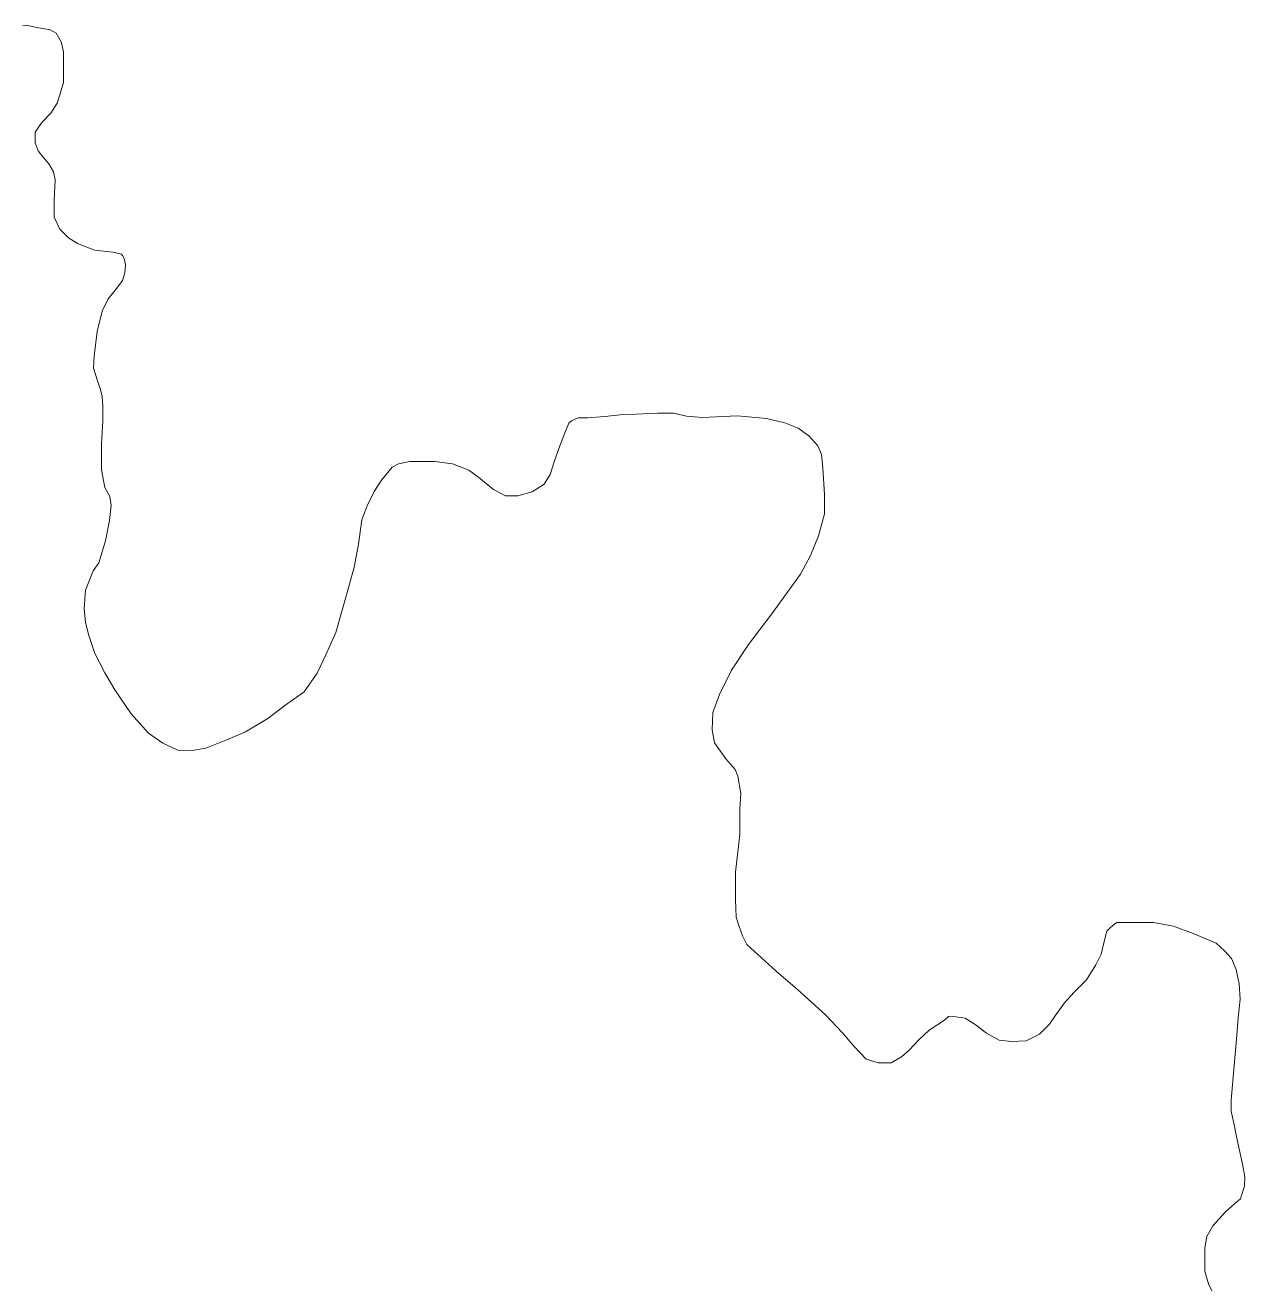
# Model space of a CAD drawing. Header units: metres. Extents: x 542180 to 550635, y 1840441 to 1846931.
# Drawn here: x 546128 to 547046, y 1843395 to 1844342 of the extents above; entities that cross this region are included whole.
import ezdxf

# ---------------------------------------------------------------- set-up
doc = ezdxf.new("R2010")
doc.units = ezdxf.units.M
doc.header["$MEASUREMENT"] = 0
doc.layers.add('Level 10', color=7, linetype='Continuous', lineweight=0)

msp = doc.modelspace()

# ---------------------------------------------------------------- linework, layer by layer
at = {"layer": 'Level 10', "color": 7, "lineweight": 0, "flags": 128}
msp.add_lwpolyline([(546125.94, 1844341.9), (546128.29, 1844342.49), (546136.36, 1844340.81), (546146.44, 1844339), (546150.85, 1844336.55), (546154.61, 1844329.9), (546156.54, 1844322.5), (546156.54, 1844299.32), (546154.08, 1844290.91), (546151.63, 1844283.88), (546146.85, 1844276.38), (546140.19, 1844269.31), (546135.06, 1844261.91), (546135.06, 1844253.99), (546137.52, 1844247.84), (546141.02, 1844243.35), (546145.47, 1844238.15), (546148.94, 1844232.14), (546150.14, 1844226.16), (546149.37, 1844210.53), (546149.37, 1844197.97), (546153.81, 1844189.1), (546160.31, 1844182.6), (546167.08, 1844178.23), (546179.71, 1844173.27), (546193.72, 1844171.62), (546200.01, 1844170.12), (546200.94, 1844169.31), (546202.19, 1844166.99), (546203.04, 1844162.52), (546202.72, 1844156.24), (546200.94, 1844150.32), (546196.58, 1844144.61), (546190.21, 1844136.52), (546185.58, 1844127.25), (546181.69, 1844112.12), (546179.62, 1844093.52), (546179.14, 1844084.53), (546182.32, 1844074.11), (546184.27, 1844068.26), (546185.61, 1844063.22), (546185.96, 1844055.78), (546185.96, 1844044.56), (546185.17, 1844027.44), (546185.17, 1844007.98), (546187.48, 1843994.6), (546191.37, 1843987.95), (546192.29, 1843981), (546191.2, 1843969.8), (546188.17, 1843954.58), (546183.02, 1843938.03), (546178.81, 1843931.92), (546172.93, 1843917.42), (546172.03, 1843903.42), (546172.92, 1843893.16), (546175.52, 1843883.17), (546180.14, 1843869.71), (546187.62, 1843855.17), (546194.99, 1843842.46), (546207.34, 1843824.33), (546220.52, 1843809.88), (546231.22, 1843802.29), (546242.57, 1843797.08), (546251.77, 1843796.57), (546263.67, 1843798.41), (546279.99, 1843805.1), (546293.6, 1843810.89), (546310.23, 1843820.87), (546323.17, 1843830.58), (546337.63, 1843840.8), (546347.38, 1843855), (546354.04, 1843868.73), (546361.44, 1843885.61), (546369.93, 1843915.54), (546375.19, 1843934.57), (546378.45, 1843952.1), (546381.14, 1843970.25), (546384.75, 1843980.35), (546390.35, 1843991.55), (546395.89, 1844000.06), (546403.9, 1844009.81), (546408.6, 1844012.31), (546417.27, 1844014.31), (546435.89, 1844014.31), (546449.28, 1844012.5), (546461.62, 1844007.56), (546469.1, 1844002.22), (546480.2, 1843993.16), (546489.11, 1843988.44), (546498.55, 1843988.44), (546509.25, 1843991.36), (546518.25, 1843997.2), (546522.71, 1844004.44), (546525.73, 1844013.91), (546530.02, 1844026.03), (546533.53, 1844035.01), (546536.88, 1844043.04), (546538.8, 1844044.77), (546543.95, 1844046.94), (546550.83, 1844046.94), (546563.91, 1844048.17), (546575.63, 1844049.34), (546587.38, 1844049.74), (546603.57, 1844050.53), (546615.69, 1844050.53), (546625.39, 1844048.2), (546637.51, 1844047.33), (546663.71, 1844048.53), (546685.78, 1844046.62), (546699.52, 1844043.27), (546709.42, 1844039.39), (546717.59, 1844033.59), (546724.27, 1844025.91), (546727, 1844019.53), (546728.07, 1844009.2), (546729.23, 1843989.66), (546729.23, 1843974.87), (546724.81, 1843958.28), (546718.76, 1843943.51), (546711.19, 1843929.5), (546701.52, 1843915.95), (546688.86, 1843898.53), (546672.05, 1843876.51), (546659.36, 1843857.25), (546650.23, 1843838.98), (546645.35, 1843825.22), (546644.89, 1843812.34), (546646.45, 1843802.44), (546655.17, 1843790.49), (546662.18, 1843782.38), (546664.22, 1843777.41), (546666.35, 1843764.27), (546665.58, 1843752.9), (546665.58, 1843733.55), (546662.39, 1843705.29), (546662.39, 1843684.48), (546662.83, 1843671.41), (546665.16, 1843664.42), (546667.71, 1843657.18), (546670.87, 1843650.85), (546692.97, 1843630.81), (546708.91, 1843616.86), (546730.14, 1843597.97), (546742.93, 1843584.41), (546751.68, 1843574.05), (546760.62, 1843564.62), (546769.75, 1843561.77), (546779.44, 1843561.77), (546787.19, 1843566.2), (546793.14, 1843571.25), (546800.44, 1843578.96), (546808.2, 1843586.35), (546819.66, 1843593.87), (546822.67, 1843596.61), (546824.74, 1843596.77), (546835.17, 1843595.46), (546842.74, 1843590.52), (546851.31, 1843583.99), (546860.93, 1843578.69), (546870.01, 1843577.67), (546881.27, 1843578.17), (546891.16, 1843583.37), (546898.68, 1843590.9), (546903.03, 1843596.98), (546909.91, 1843606.93), (546917.42, 1843614.83), (546926.69, 1843624.1), (546933.64, 1843635.42), (546937.74, 1843643.61), (546939.9, 1843653.11), (546941.8, 1843660.71), (546944.66, 1843663.58), (546947.59, 1843666.18), (546949.35, 1843667.24), (546977.05, 1843667.24), (546992.09, 1843664.68), (547006.86, 1843658.99), (547024.21, 1843651.7), (547030.73, 1843645.83), (547035.7, 1843640.18), (547039.33, 1843631.92), (547041.47, 1843621.19), (547042.21, 1843609.54), (547040.66, 1843595.64), (547039.86, 1843582.43), (547037.49, 1843556.66), (547035.47, 1843533.66), (547035.47, 1843525.36), (547037.61, 1843516.37), (547039.98, 1843503.7), (547043.96, 1843485.38), (547045.78, 1843475.92), (547045.46, 1843468.86), (547043.37, 1843461.92), (547042.48, 1843459.45), (547038.27, 1843455.84), (547031.19, 1843449.59), (547021.64, 1843439.17), (547017.08, 1843431.06), (547015.58, 1843422.51), (547015.58, 1843404.95), (547018.42, 1843395.49), (547023.1, 1843385.69)], dxfattribs=at)

doc.saveas('drawing.dxf')
